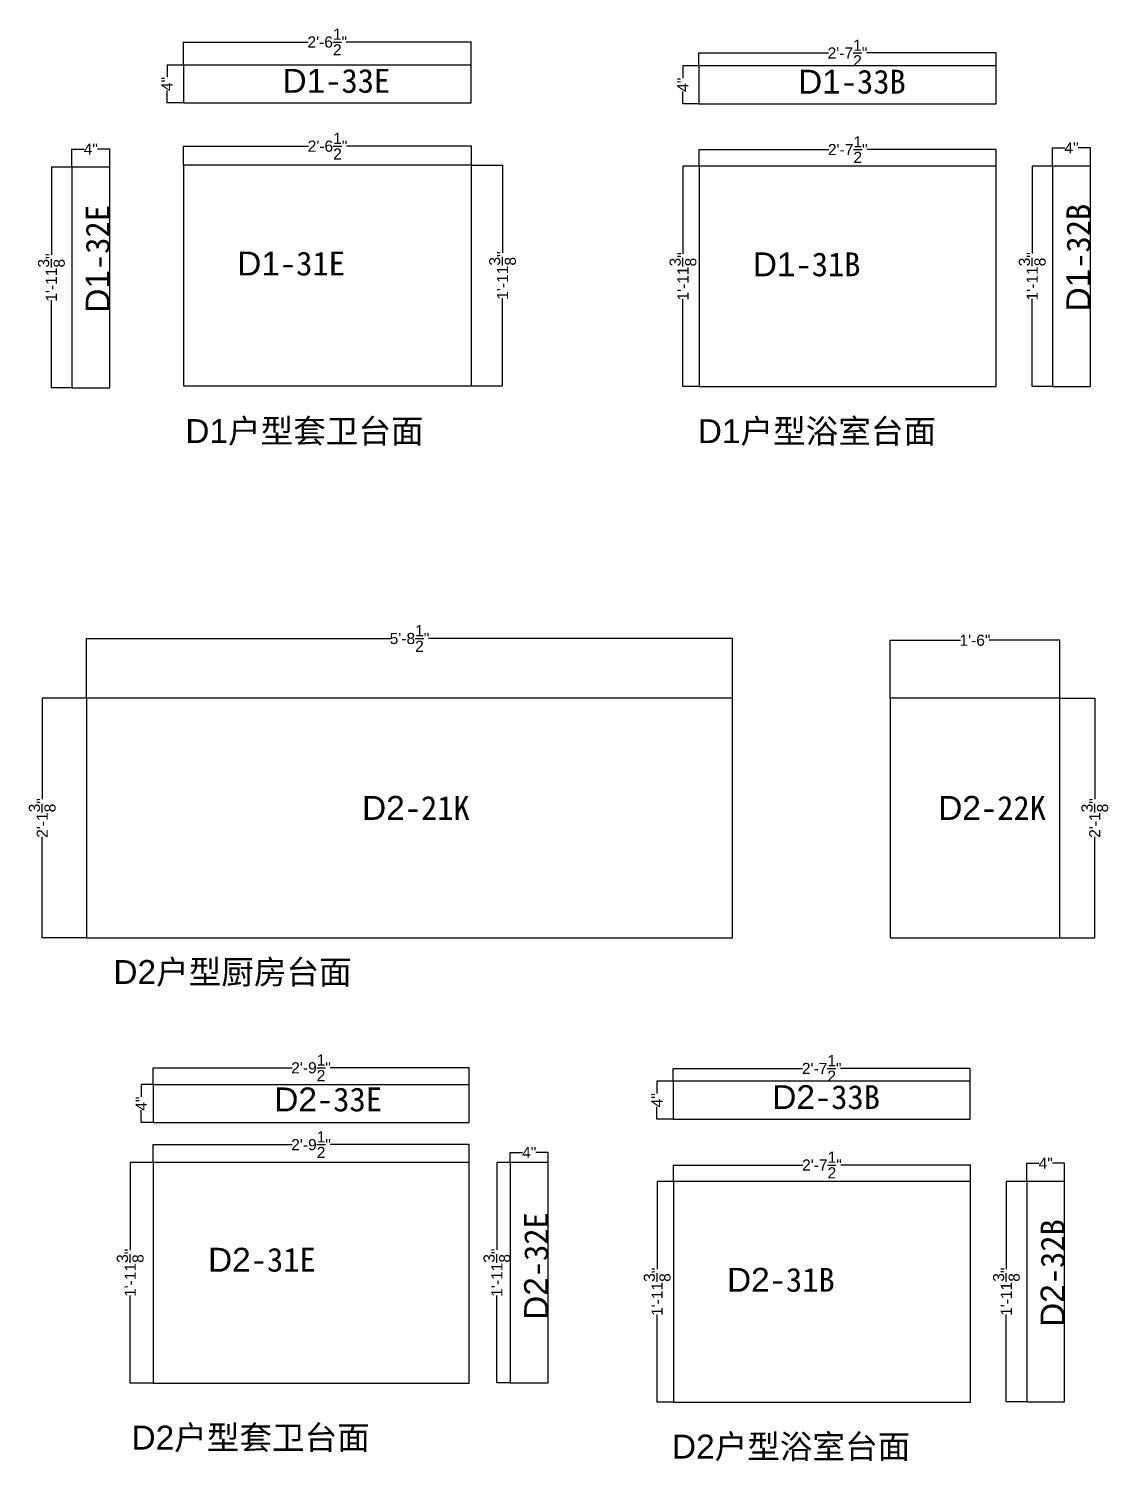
# Model space of a CAD drawing. Header units: inches. Extents: x -997106 to 39633, y -30199 to 1961.
# Drawn here: x 36617 to 39524, y -26146 to -22287 of the extents above; entities that cross this region are included whole.
import ezdxf

# ---------------------------------------------------------------- set-up
doc = ezdxf.new("R2010")
doc.units = ezdxf.units.IN
doc.header["$MEASUREMENT"] = 0
doc.layers.get('Defpoints').update_dxf_attribs({"color": 3})
doc.layers.add('编号', color=10, linetype='Continuous', plot=False)
doc.styles.get("Standard").update_dxf_attribs({"font": 'arial.ttf'})
doc.dimstyles.get("Standard").update_dxf_attribs({"dimtxt": 30, "dimasz": 1, "dimexe": 0.18, "dimexo": 0.0625, "dimgap": 0.09, "dimtad": 0, "dimtoh": 1, "dimdec": 4, "dimlfac": 0.03937, "dimzin": 0, "dimdsep": 46, "dimlunit": 4, "dimtxsty": 'Standard', "dimblk": 'ARCHTICK', "dimcen": 1, "dimadec": 0, "dimazin": 0, "dimtfac": 1, "dimtdec": 4, "dimtix": 1, "dimtofl": 0, "dimtmove": 2, "dimatfit": 3, "dimldrblk": 'ARCHTICK', "dimfxl": 1, "dimtolj": 1, "dimtzin": 0, "dimarcsym": 0})

# ---------------------------------------------------------------- blocks, each defined once
blk = doc.blocks.new('_ArchTick')
at = {"color": 0, "linetype": 'ByBlock', "const_width": 0.15}
blk.add_lwpolyline([(-0.5, -0.5), (0.5, 0.5)], dxfattribs=at)
blk = doc.blocks.new('*D472')
at = {"color": 0, "lineweight": -2, "transparency": 16777216}
for p, q in [((36772.2, -24090.4), (36772.2, -23929.2)), ((36772.2, -23929.4), (37591.3, -23929.4)), ((38512.2, -23929.4), (37693.1, -23929.4)), ((38512.2, -24090.4), (38512.2, -23929.2))]:
    blk.add_line(p, q, dxfattribs=at)
at = {"layer": 'Defpoints', "color": 0, "transparency": 16777216}
for p in [(38512.2, -23929.4), (36772.2, -24090.5), (38512.2, -24090.5)]:
    blk.add_point(p, dxfattribs=at)
at = {"color": 0, "lineweight": -2, "transparency": 16777216, "rotation": 180}
blk.add_blockref('_ArchTick', (36772.2, -23929.4), dxfattribs=at)
at = {"color": 0, "lineweight": -2, "transparency": 16777216}
blk.add_blockref('_ArchTick', (38512.2, -23929.4), dxfattribs=at)
at = {"color": 0, "transparency": 16777216, "insert": (37642.2, -23929.4), "char_height": 30, "attachment_point": 5}
blk.add_mtext('\\A1;5\'-8{\\H1x;\\S1/2;}"', dxfattribs=at)
blk = doc.blocks.new('*D473')
at = {"color": 0, "lineweight": -2, "transparency": 16777216}
for p, q in [((36772.1, -24090.5), (36653, -24090.5)), ((36653.2, -24090.5), (36653.2, -24361.9)), ((36653.2, -24735.5), (36653.2, -24464.1)), ((36772.1, -24735.5), (36653, -24735.5))]:
    blk.add_line(p, q, dxfattribs=at)
at = {"layer": 'Defpoints', "color": 0, "transparency": 16777216}
for p in [(36772.2, -24090.5), (36653.2, -24735.5), (36772.2, -24735.5)]:
    blk.add_point(p, dxfattribs=at)
at = {"color": 0, "lineweight": -2, "transparency": 16777216}
for p, rotation in [((36653.2, -24090.5), 90), ((36653.2, -24735.5), 270)]:
    blk.add_blockref('_ArchTick', p, dxfattribs=dict(at, rotation=rotation))
at = {"color": 0, "transparency": 16777216, "insert": (36653.2, -24413), "char_height": 30, "attachment_point": 5, "rotation": 90}
blk.add_mtext('\\A1;2\'-1{\\H1x;\\S3/8;}"', dxfattribs=at)
blk = doc.blocks.new('*D474')
at = {"color": 0, "lineweight": -2, "transparency": 16777216}
for p, q in [((38936.3, -24090.4), (38936.3, -23934.2)), ((38936.3, -23934.4), (39126.2, -23934.4)), ((39393.3, -23934.4), (39203.3, -23934.4)), ((39393.3, -24090.4), (39393.3, -23934.2))]:
    blk.add_line(p, q, dxfattribs=at)
at = {"layer": 'Defpoints', "color": 0, "transparency": 16777216}
for p in [(39393.3, -23934.4), (38936.3, -24090.5), (39393.3, -24090.5)]:
    blk.add_point(p, dxfattribs=at)
at = {"color": 0, "lineweight": -2, "transparency": 16777216, "rotation": 180}
blk.add_blockref('_ArchTick', (38936.3, -23934.4), dxfattribs=at)
at = {"color": 0, "lineweight": -2, "transparency": 16777216}
blk.add_blockref('_ArchTick', (39393.3, -23934.4), dxfattribs=at)
at = {"color": 0, "transparency": 16777216, "insert": (39164.8, -23934.4), "char_height": 30, "attachment_point": 5}
blk.add_mtext('\\A1;1\'-6"', dxfattribs=at)
blk = doc.blocks.new('*D475')
at = {"color": 0, "lineweight": -2, "transparency": 16777216}
for p, q in [((39393.4, -24090.5), (39487.7, -24090.5)), ((39487.5, -24090.5), (39487.5, -24361.9)), ((39487.5, -24735.5), (39487.5, -24464.1)), ((39393.4, -24735.5), (39487.7, -24735.5))]:
    blk.add_line(p, q, dxfattribs=at)
at = {"layer": 'Defpoints', "color": 0, "transparency": 16777216}
for p in [(39393.3, -24090.5), (39393.3, -24735.5), (39487.5, -24735.5)]:
    blk.add_point(p, dxfattribs=at)
at = {"color": 0, "lineweight": -2, "transparency": 16777216}
for p, rotation in [((39487.5, -24090.5), 90), ((39487.5, -24735.5), 270)]:
    blk.add_blockref('_ArchTick', p, dxfattribs=dict(at, rotation=rotation))
at = {"color": 0, "transparency": 16777216, "insert": (39487.5, -24413), "char_height": 30, "attachment_point": 5, "rotation": 90}
blk.add_mtext('\\A1;2\'-1{\\H1x;\\S3/8;}"', dxfattribs=at)
blk = doc.blocks.new('*D592')
at = {"color": 0, "lineweight": -2, "transparency": 16777216}
for p, q in [((36951.5, -25341.2), (36889.9, -25341.2)), ((36890.1, -25341.2), (36890.1, -25577.1)), ((36890.1, -25935.2), (36890.1, -25699.3)), ((36951.5, -25935.2), (36889.9, -25935.2))]:
    blk.add_line(p, q, dxfattribs=at)
at = {"layer": 'Defpoints', "color": 0, "transparency": 16777216}
for p in [(36951.6, -25341.2), (36890.1, -25935.2), (36951.6, -25935.2)]:
    blk.add_point(p, dxfattribs=at)
at = {"color": 0, "lineweight": -2, "transparency": 16777216}
for p, rotation in [((36890.1, -25341.2), 90), ((36890.1, -25935.2), 270)]:
    blk.add_blockref('_ArchTick', p, dxfattribs=dict(at, rotation=rotation))
at = {"color": 0, "transparency": 16777216, "insert": (36890.1, -25638.2), "char_height": 30, "attachment_point": 5, "rotation": 90}
blk.add_mtext('\\A1;1\'-11{\\H1x;\\S3/8;}"', dxfattribs=at)
blk = doc.blocks.new('*D593')
at = {"color": 0, "lineweight": -2, "transparency": 16777216}
for p, q in [((36951.6, -25341.1), (36951.6, -25292.7)), ((36951.6, -25292.9), (37325.9, -25292.9)), ((37802.6, -25292.9), (37428.2, -25292.9)), ((37802.6, -25341.1), (37802.6, -25292.7))]:
    blk.add_line(p, q, dxfattribs=at)
at = {"layer": 'Defpoints', "color": 0, "transparency": 16777216}
for p in [(37802.6, -25292.9), (36951.6, -25341.2), (37802.6, -25341.2)]:
    blk.add_point(p, dxfattribs=at)
at = {"color": 0, "lineweight": -2, "transparency": 16777216, "rotation": 180}
blk.add_blockref('_ArchTick', (36951.6, -25292.9), dxfattribs=at)
at = {"color": 0, "lineweight": -2, "transparency": 16777216}
blk.add_blockref('_ArchTick', (37802.6, -25292.9), dxfattribs=at)
at = {"color": 0, "transparency": 16777216, "insert": (37377.1, -25292.9), "char_height": 30, "attachment_point": 5}
blk.add_mtext('\\A1;2\'-9{\\H1x;\\S1/2;}"', dxfattribs=at)
blk = doc.blocks.new('*D594')
at = {"color": 0, "lineweight": -2, "transparency": 16777216}
for p, q in [((37913.5, -25340.6), (37913.5, -25313.9)), ((37913.5, -25314.1), (37946.6, -25314.1)), ((38015.5, -25314.1), (37982.4, -25314.1)), ((38015.5, -25340.6), (38015.5, -25313.9))]:
    blk.add_line(p, q, dxfattribs=at)
at = {"layer": 'Defpoints', "color": 0, "transparency": 16777216}
for p in [(38015.5, -25314.1), (37913.5, -25340.7), (38015.5, -25340.7)]:
    blk.add_point(p, dxfattribs=at)
at = {"color": 0, "lineweight": -2, "transparency": 16777216, "rotation": 180}
blk.add_blockref('_ArchTick', (37913.5, -25314.1), dxfattribs=at)
at = {"color": 0, "lineweight": -2, "transparency": 16777216}
blk.add_blockref('_ArchTick', (38015.5, -25314.1), dxfattribs=at)
at = {"color": 0, "transparency": 16777216, "insert": (37964.5, -25314.1), "char_height": 30, "attachment_point": 5}
blk.add_mtext('\\A1;4"', dxfattribs=at)
blk = doc.blocks.new('*D595')
at = {"color": 0, "lineweight": -2, "transparency": 16777216}
for p, q in [((37913.5, -25340.7), (37877.2, -25340.7)), ((37877.4, -25340.7), (37877.4, -25576.6)), ((37877.4, -25934.7), (37877.4, -25698.8)), ((37913.5, -25934.7), (37877.2, -25934.7))]:
    blk.add_line(p, q, dxfattribs=at)
at = {"layer": 'Defpoints', "color": 0, "transparency": 16777216}
for p in [(37913.5, -25340.7), (37877.4, -25934.7), (37913.5, -25934.7)]:
    blk.add_point(p, dxfattribs=at)
at = {"color": 0, "lineweight": -2, "transparency": 16777216}
for p, rotation in [((37877.4, -25340.7), 90), ((37877.4, -25934.7), 270)]:
    blk.add_blockref('_ArchTick', p, dxfattribs=dict(at, rotation=rotation))
at = {"color": 0, "transparency": 16777216, "insert": (37877.4, -25637.7), "char_height": 30, "attachment_point": 5, "rotation": 90}
blk.add_mtext('\\A1;1\'-11{\\H1x;\\S3/8;}"', dxfattribs=at)
blk = doc.blocks.new('*D596')
at = {"color": 0, "lineweight": -2, "transparency": 16777216}
for p, q in [((36951.5, -25131.3), (36919.7, -25131.3)), ((36919.9, -25131.3), (36919.9, -25164.4)), ((36919.9, -25233.3), (36919.9, -25200.2)), ((36951.5, -25233.3), (36919.7, -25233.3))]:
    blk.add_line(p, q, dxfattribs=at)
at = {"layer": 'Defpoints', "color": 0, "transparency": 16777216}
for p in [(36951.6, -25131.3), (36919.9, -25233.3), (36951.6, -25233.3)]:
    blk.add_point(p, dxfattribs=at)
at = {"color": 0, "lineweight": -2, "transparency": 16777216}
for p, rotation in [((36919.9, -25131.3), 90), ((36919.9, -25233.3), 270)]:
    blk.add_blockref('_ArchTick', p, dxfattribs=dict(at, rotation=rotation))
at = {"color": 0, "transparency": 16777216, "insert": (36919.9, -25182.3), "char_height": 30, "attachment_point": 5, "rotation": 90}
blk.add_mtext('\\A1;4"', dxfattribs=at)
blk = doc.blocks.new('*D597')
at = {"color": 0, "lineweight": -2, "transparency": 16777216}
for p, q in [((36951.6, -25131.2), (36951.6, -25085.8)), ((36951.6, -25085.9), (37325.9, -25085.9)), ((37802.6, -25085.9), (37428.2, -25085.9)), ((37802.6, -25131.2), (37802.6, -25085.8))]:
    blk.add_line(p, q, dxfattribs=at)
at = {"layer": 'Defpoints', "color": 0, "transparency": 16777216}
for p in [(37802.6, -25085.9), (36951.6, -25131.3), (37802.6, -25131.3)]:
    blk.add_point(p, dxfattribs=at)
at = {"color": 0, "lineweight": -2, "transparency": 16777216, "rotation": 180}
blk.add_blockref('_ArchTick', (36951.6, -25085.9), dxfattribs=at)
at = {"color": 0, "lineweight": -2, "transparency": 16777216}
blk.add_blockref('_ArchTick', (37802.6, -25085.9), dxfattribs=at)
at = {"color": 0, "transparency": 16777216, "insert": (37377.1, -25085.9), "char_height": 30, "attachment_point": 5}
blk.add_mtext('\\A1;2\'-9{\\H1x;\\S1/2;}"', dxfattribs=at)
blk = doc.blocks.new('*D658')
at = {"color": 0, "lineweight": -2, "transparency": 16777216}
for p, q in [((37034, -22654.7), (37034, -22603.1)), ((37034, -22603.3), (37370.4, -22603.3)), ((37809, -22603.3), (37472.7, -22603.3)), ((37809, -22654.7), (37809, -22603.1))]:
    blk.add_line(p, q, dxfattribs=at)
at = {"layer": 'Defpoints', "color": 0, "transparency": 16777216}
for p in [(37809, -22603.3), (37034, -22654.8), (37809, -22654.8)]:
    blk.add_point(p, dxfattribs=at)
at = {"color": 0, "lineweight": -2, "transparency": 16777216, "rotation": 180}
blk.add_blockref('_ArchTick', (37034, -22603.3), dxfattribs=at)
at = {"color": 0, "lineweight": -2, "transparency": 16777216}
blk.add_blockref('_ArchTick', (37809, -22603.3), dxfattribs=at)
at = {"color": 0, "transparency": 16777216, "insert": (37421.5, -22603.3), "char_height": 30, "attachment_point": 5}
blk.add_mtext('\\A1;2\'-6{\\H1x;\\S1/2;}"', dxfattribs=at)
blk = doc.blocks.new('*D659')
at = {"color": 0, "lineweight": -2, "transparency": 16777216}
for p, q in [((37809.1, -22654.8), (37892.8, -22654.8)), ((37892.6, -22654.8), (37892.6, -22890.7)), ((37892.6, -23248.8), (37892.6, -23012.9)), ((37809.1, -23248.8), (37892.8, -23248.8))]:
    blk.add_line(p, q, dxfattribs=at)
at = {"layer": 'Defpoints', "color": 0, "transparency": 16777216}
for p in [(37809, -22654.8), (37809, -23248.8), (37892.6, -23248.8)]:
    blk.add_point(p, dxfattribs=at)
at = {"color": 0, "lineweight": -2, "transparency": 16777216}
for p, rotation in [((37892.6, -22654.8), 90), ((37892.6, -23248.8), 270)]:
    blk.add_blockref('_ArchTick', p, dxfattribs=dict(at, rotation=rotation))
at = {"color": 0, "transparency": 16777216, "insert": (37892.6, -22951.8), "char_height": 30, "attachment_point": 5, "rotation": 90}
blk.add_mtext('\\A1;1\'-11{\\H1x;\\S3/8;}"', dxfattribs=at)
blk = doc.blocks.new('*D660')
at = {"color": 0, "lineweight": -2, "transparency": 16777216}
for p, q in [((36732.8, -22660.2), (36677.7, -22660.2)), ((36677.9, -22660.2), (36677.9, -22896.1)), ((36677.9, -23254.2), (36677.9, -23018.3)), ((36732.8, -23254.2), (36677.7, -23254.2))]:
    blk.add_line(p, q, dxfattribs=at)
at = {"layer": 'Defpoints', "color": 0, "transparency": 16777216}
for p in [(36732.9, -22660.2), (36677.9, -23254.2), (36732.9, -23254.2)]:
    blk.add_point(p, dxfattribs=at)
at = {"color": 0, "lineweight": -2, "transparency": 16777216}
for p, rotation in [((36677.9, -22660.2), 90), ((36677.9, -23254.2), 270)]:
    blk.add_blockref('_ArchTick', p, dxfattribs=dict(at, rotation=rotation))
at = {"color": 0, "transparency": 16777216, "insert": (36677.9, -22957.2), "char_height": 30, "attachment_point": 5, "rotation": 90}
blk.add_mtext('\\A1;1\'-11{\\H1x;\\S3/8;}"', dxfattribs=at)
blk = doc.blocks.new('*D661')
at = {"color": 0, "lineweight": -2, "transparency": 16777216}
for p, q in [((36732.9, -22660.1), (36732.9, -22610.9)), ((36732.9, -22611.1), (36765.9, -22611.1)), ((36834.9, -22611.1), (36801.8, -22611.1)), ((36834.9, -22660.1), (36834.9, -22610.9))]:
    blk.add_line(p, q, dxfattribs=at)
at = {"layer": 'Defpoints', "color": 0, "transparency": 16777216}
for p in [(36834.9, -22611.1), (36732.9, -22660.2), (36834.9, -22660.2)]:
    blk.add_point(p, dxfattribs=at)
at = {"color": 0, "lineweight": -2, "transparency": 16777216, "rotation": 180}
blk.add_blockref('_ArchTick', (36732.9, -22611.1), dxfattribs=at)
at = {"color": 0, "lineweight": -2, "transparency": 16777216}
blk.add_blockref('_ArchTick', (36834.9, -22611.1), dxfattribs=at)
at = {"color": 0, "transparency": 16777216, "insert": (36783.9, -22611.1), "char_height": 30, "attachment_point": 5}
blk.add_mtext('\\A1;4"', dxfattribs=at)
blk = doc.blocks.new('*D662')
at = {"color": 0, "lineweight": -2, "transparency": 16777216}
for p, q in [((37033.2, -22384.7), (36989.2, -22384.7)), ((36989.4, -22384.7), (36989.4, -22417.7)), ((36989.4, -22486.7), (36989.4, -22453.6)), ((37033.2, -22486.7), (36989.2, -22486.7))]:
    blk.add_line(p, q, dxfattribs=at)
at = {"layer": 'Defpoints', "color": 0, "transparency": 16777216}
for p in [(37033.3, -22384.7), (36989.4, -22486.7), (37033.3, -22486.7)]:
    blk.add_point(p, dxfattribs=at)
at = {"color": 0, "lineweight": -2, "transparency": 16777216}
for p, rotation in [((36989.4, -22384.7), 90), ((36989.4, -22486.7), 270)]:
    blk.add_blockref('_ArchTick', p, dxfattribs=dict(at, rotation=rotation))
at = {"color": 0, "transparency": 16777216, "insert": (36989.4, -22435.7), "char_height": 30, "attachment_point": 5, "rotation": 90}
blk.add_mtext('\\A1;4"', dxfattribs=at)
blk = doc.blocks.new('*D663')
at = {"color": 0, "lineweight": -2, "transparency": 16777216}
for p, q in [((37033.3, -22384.6), (37033.3, -22322.6)), ((37033.3, -22322.7), (37369.6, -22322.7)), ((37808.3, -22322.7), (37472, -22322.7)), ((37808.3, -22384.6), (37808.3, -22322.6))]:
    blk.add_line(p, q, dxfattribs=at)
at = {"layer": 'Defpoints', "color": 0, "transparency": 16777216}
for p in [(37808.3, -22322.7), (37033.3, -22384.7), (37808.3, -22384.7)]:
    blk.add_point(p, dxfattribs=at)
at = {"color": 0, "lineweight": -2, "transparency": 16777216, "rotation": 180}
blk.add_blockref('_ArchTick', (37033.3, -22322.7), dxfattribs=at)
at = {"color": 0, "lineweight": -2, "transparency": 16777216}
blk.add_blockref('_ArchTick', (37808.3, -22322.7), dxfattribs=at)
at = {"color": 0, "transparency": 16777216, "insert": (37420.8, -22322.7), "char_height": 30, "attachment_point": 5}
blk.add_mtext('\\A1;2\'-6{\\H1x;\\S1/2;}"', dxfattribs=at)
blk = doc.blocks.new('*D1370')
at = {"color": 0, "lineweight": -2, "transparency": 16777216}
for p, q in [((39373.8, -22656.8), (39318.7, -22656.8)), ((39318.9, -22656.8), (39318.9, -22892.7)), ((39318.9, -23250.8), (39318.9, -23014.9)), ((39373.8, -23250.8), (39318.7, -23250.8))]:
    blk.add_line(p, q, dxfattribs=at)
at = {"layer": 'Defpoints', "color": 0, "transparency": 16777216}
for p in [(39373.8, -22656.8), (39318.9, -23250.8), (39373.8, -23250.8)]:
    blk.add_point(p, dxfattribs=at)
at = {"color": 0, "lineweight": -2, "transparency": 16777216}
for p, rotation in [((39318.9, -22656.8), 90), ((39318.9, -23250.8), 270)]:
    blk.add_blockref('_ArchTick', p, dxfattribs=dict(at, rotation=rotation))
at = {"color": 0, "transparency": 16777216, "insert": (39318.9, -22953.8), "char_height": 30, "attachment_point": 5, "rotation": 90}
blk.add_mtext('\\A1;1\'-11{\\H1x;\\S3/8;}"', dxfattribs=at)
blk = doc.blocks.new('*D1371')
at = {"color": 0, "lineweight": -2, "transparency": 16777216}
for p, q in [((39373.8, -22656.8), (39373.8, -22607.5)), ((39373.8, -22607.7), (39406.9, -22607.7)), ((39475.8, -22607.7), (39442.8, -22607.7)), ((39475.8, -22656.8), (39475.8, -22607.5))]:
    blk.add_line(p, q, dxfattribs=at)
at = {"layer": 'Defpoints', "color": 0, "transparency": 16777216}
for p in [(39475.8, -22607.7), (39373.8, -22656.8), (39475.8, -22656.8)]:
    blk.add_point(p, dxfattribs=at)
at = {"color": 0, "lineweight": -2, "transparency": 16777216, "rotation": 180}
blk.add_blockref('_ArchTick', (39373.8, -22607.7), dxfattribs=at)
at = {"color": 0, "lineweight": -2, "transparency": 16777216}
blk.add_blockref('_ArchTick', (39475.8, -22607.7), dxfattribs=at)
at = {"color": 0, "transparency": 16777216, "insert": (39424.8, -22607.7), "char_height": 30, "attachment_point": 5}
blk.add_mtext('\\A1;4"', dxfattribs=at)
blk = doc.blocks.new('*D1372')
at = {"color": 0, "lineweight": -2, "transparency": 16777216}
for p, q in [((38422.3, -22657), (38422.3, -22612.3)), ((38422.3, -22612.5), (38771.2, -22612.5)), ((39222.3, -22612.5), (38873.5, -22612.5)), ((39222.3, -22657), (39222.3, -22612.3))]:
    blk.add_line(p, q, dxfattribs=at)
at = {"layer": 'Defpoints', "color": 0, "transparency": 16777216}
for p in [(39222.3, -22612.5), (38422.3, -22657.1), (39222.3, -22657.1)]:
    blk.add_point(p, dxfattribs=at)
at = {"color": 0, "lineweight": -2, "transparency": 16777216, "rotation": 180}
blk.add_blockref('_ArchTick', (38422.3, -22612.5), dxfattribs=at)
at = {"color": 0, "lineweight": -2, "transparency": 16777216}
blk.add_blockref('_ArchTick', (39222.3, -22612.5), dxfattribs=at)
at = {"color": 0, "transparency": 16777216, "insert": (38822.3, -22612.5), "char_height": 30, "attachment_point": 5}
blk.add_mtext('\\A1;2\'-7{\\H1x;\\S1/2;}"', dxfattribs=at)
blk = doc.blocks.new('*D1373')
at = {"color": 0, "lineweight": -2, "transparency": 16777216}
for p, q in [((38422.3, -22657.1), (38378.3, -22657.1)), ((38378.5, -22657.1), (38378.5, -22893)), ((38378.5, -23251.1), (38378.5, -23015.2)), ((38422.3, -23251.1), (38378.3, -23251.1))]:
    blk.add_line(p, q, dxfattribs=at)
at = {"layer": 'Defpoints', "color": 0, "transparency": 16777216}
for p in [(38422.3, -22657.1), (38378.5, -23251.1), (38422.3, -23251.1)]:
    blk.add_point(p, dxfattribs=at)
at = {"color": 0, "lineweight": -2, "transparency": 16777216}
for p, rotation in [((38378.5, -22657.1), 90), ((38378.5, -23251.1), 270)]:
    blk.add_blockref('_ArchTick', p, dxfattribs=dict(at, rotation=rotation))
at = {"color": 0, "transparency": 16777216, "insert": (38378.5, -22954.1), "char_height": 30, "attachment_point": 5, "rotation": 90}
blk.add_mtext('\\A1;1\'-11{\\H1x;\\S3/8;}"', dxfattribs=at)
blk = doc.blocks.new('*D1374')
at = {"color": 0, "lineweight": -2, "transparency": 16777216}
for p, q in [((38421.5, -22386.9), (38377.9, -22386.9)), ((38378.1, -22386.9), (38378.1, -22420)), ((38378.1, -22488.9), (38378.1, -22455.9)), ((38421.5, -22488.9), (38377.9, -22488.9))]:
    blk.add_line(p, q, dxfattribs=at)
at = {"layer": 'Defpoints', "color": 0, "transparency": 16777216}
for p in [(38421.6, -22386.9), (38378.1, -22488.9), (38421.6, -22488.9)]:
    blk.add_point(p, dxfattribs=at)
at = {"color": 0, "lineweight": -2, "transparency": 16777216}
for p, rotation in [((38378.1, -22386.9), 90), ((38378.1, -22488.9), 270)]:
    blk.add_blockref('_ArchTick', p, dxfattribs=dict(at, rotation=rotation))
at = {"color": 0, "transparency": 16777216, "insert": (38378.1, -22437.9), "char_height": 30, "attachment_point": 5, "rotation": 90}
blk.add_mtext('\\A1;4"', dxfattribs=at)
blk = doc.blocks.new('*D1375')
at = {"color": 0, "lineweight": -2, "transparency": 16777216}
for p, q in [((38421.6, -22386.9), (38421.6, -22352.1)), ((38421.6, -22352.3), (38770.5, -22352.3)), ((39221.6, -22352.3), (38872.8, -22352.3)), ((39221.6, -22386.9), (39221.6, -22352.1))]:
    blk.add_line(p, q, dxfattribs=at)
at = {"layer": 'Defpoints', "color": 0, "transparency": 16777216}
for p in [(39221.6, -22352.3), (38421.6, -22386.9), (39221.6, -22386.9)]:
    blk.add_point(p, dxfattribs=at)
at = {"color": 0, "lineweight": -2, "transparency": 16777216, "rotation": 180}
blk.add_blockref('_ArchTick', (38421.6, -22352.3), dxfattribs=at)
at = {"color": 0, "lineweight": -2, "transparency": 16777216}
blk.add_blockref('_ArchTick', (39221.6, -22352.3), dxfattribs=at)
at = {"color": 0, "transparency": 16777216, "insert": (38821.6, -22352.3), "char_height": 30, "attachment_point": 5}
blk.add_mtext('\\A1;2\'-7{\\H1x;\\S1/2;}"', dxfattribs=at)
blk = doc.blocks.new('*D1430')
at = {"color": 0, "lineweight": -2, "transparency": 16777216}
for p, q in [((39304.2, -25392.1), (39249.2, -25392.1)), ((39249.3, -25392.1), (39249.3, -25628)), ((39249.3, -25986.1), (39249.3, -25750.2)), ((39304.2, -25986.1), (39249.2, -25986.1))]:
    blk.add_line(p, q, dxfattribs=at)
at = {"layer": 'Defpoints', "color": 0, "transparency": 16777216}
for p in [(39304.3, -25392.1), (39249.3, -25986.1), (39304.3, -25986.1)]:
    blk.add_point(p, dxfattribs=at)
at = {"color": 0, "lineweight": -2, "transparency": 16777216}
for p, rotation in [((39249.3, -25392.1), 90), ((39249.3, -25986.1), 270)]:
    blk.add_blockref('_ArchTick', p, dxfattribs=dict(at, rotation=rotation))
at = {"color": 0, "transparency": 16777216, "insert": (39249.3, -25689.1), "char_height": 30, "attachment_point": 5, "rotation": 90}
blk.add_mtext('\\A1;1\'-11{\\H1x;\\S3/8;}"', dxfattribs=at)
blk = doc.blocks.new('*D1431')
at = {"color": 0, "lineweight": -2, "transparency": 16777216}
for p, q in [((39304.3, -25392), (39304.3, -25342.8)), ((39304.3, -25343), (39337.4, -25343)), ((39406.3, -25343), (39373.2, -25343)), ((39406.3, -25392), (39406.3, -25342.8))]:
    blk.add_line(p, q, dxfattribs=at)
at = {"layer": 'Defpoints', "color": 0, "transparency": 16777216}
for p in [(39406.3, -25343), (39304.3, -25392.1), (39406.3, -25392.1)]:
    blk.add_point(p, dxfattribs=at)
at = {"color": 0, "lineweight": -2, "transparency": 16777216, "rotation": 180}
blk.add_blockref('_ArchTick', (39304.3, -25343), dxfattribs=at)
at = {"color": 0, "lineweight": -2, "transparency": 16777216}
blk.add_blockref('_ArchTick', (39406.3, -25343), dxfattribs=at)
at = {"color": 0, "transparency": 16777216, "insert": (39355.3, -25343), "char_height": 30, "attachment_point": 5}
blk.add_mtext('\\A1;4"', dxfattribs=at)
blk = doc.blocks.new('*D1432')
at = {"color": 0, "lineweight": -2, "transparency": 16777216}
for p, q in [((38352.8, -25392.3), (38352.8, -25347.6)), ((38352.8, -25347.8), (38701.6, -25347.8)), ((39152.8, -25347.8), (38803.9, -25347.8)), ((39152.8, -25392.3), (39152.8, -25347.6))]:
    blk.add_line(p, q, dxfattribs=at)
at = {"layer": 'Defpoints', "color": 0, "transparency": 16777216}
for p in [(39152.8, -25347.8), (38352.8, -25392.4), (39152.8, -25392.4)]:
    blk.add_point(p, dxfattribs=at)
at = {"color": 0, "lineweight": -2, "transparency": 16777216, "rotation": 180}
blk.add_blockref('_ArchTick', (38352.8, -25347.8), dxfattribs=at)
at = {"color": 0, "lineweight": -2, "transparency": 16777216}
blk.add_blockref('_ArchTick', (39152.8, -25347.8), dxfattribs=at)
at = {"color": 0, "transparency": 16777216, "insert": (38752.8, -25347.8), "char_height": 30, "attachment_point": 5}
blk.add_mtext('\\A1;2\'-7{\\H1x;\\S1/2;}"', dxfattribs=at)
blk = doc.blocks.new('*D1433')
at = {"color": 0, "lineweight": -2, "transparency": 16777216}
for p, q in [((38352.7, -25392.4), (38308.8, -25392.4)), ((38309, -25392.4), (38309, -25628.3)), ((38309, -25986.4), (38309, -25750.4)), ((38352.7, -25986.4), (38308.8, -25986.4))]:
    blk.add_line(p, q, dxfattribs=at)
at = {"layer": 'Defpoints', "color": 0, "transparency": 16777216}
for p in [(38352.8, -25392.4), (38309, -25986.4), (38352.8, -25986.4)]:
    blk.add_point(p, dxfattribs=at)
at = {"color": 0, "lineweight": -2, "transparency": 16777216}
for p, rotation in [((38309, -25392.4), 90), ((38309, -25986.4), 270)]:
    blk.add_blockref('_ArchTick', p, dxfattribs=dict(at, rotation=rotation))
at = {"color": 0, "transparency": 16777216, "insert": (38309, -25689.4), "char_height": 30, "attachment_point": 5, "rotation": 90}
blk.add_mtext('\\A1;1\'-11{\\H1x;\\S3/8;}"', dxfattribs=at)
blk = doc.blocks.new('*D1434')
at = {"color": 0, "lineweight": -2, "transparency": 16777216}
for p, q in [((38352, -25122.2), (38308.3, -25122.2)), ((38308.5, -25122.2), (38308.5, -25155.3)), ((38308.5, -25224.2), (38308.5, -25191.2)), ((38352, -25224.2), (38308.3, -25224.2))]:
    blk.add_line(p, q, dxfattribs=at)
at = {"layer": 'Defpoints', "color": 0, "transparency": 16777216}
for p in [(38352.1, -25122.2), (38308.5, -25224.2), (38352.1, -25224.2)]:
    blk.add_point(p, dxfattribs=at)
at = {"color": 0, "lineweight": -2, "transparency": 16777216}
for p, rotation in [((38308.5, -25122.2), 90), ((38308.5, -25224.2), 270)]:
    blk.add_blockref('_ArchTick', p, dxfattribs=dict(at, rotation=rotation))
at = {"color": 0, "transparency": 16777216, "insert": (38308.5, -25173.2), "char_height": 30, "attachment_point": 5, "rotation": 90}
blk.add_mtext('\\A1;4"', dxfattribs=at)
blk = doc.blocks.new('*D1435')
at = {"color": 0, "lineweight": -2, "transparency": 16777216}
for p, q in [((38352.1, -25122.2), (38352.1, -25087.4)), ((38352.1, -25087.6), (38700.9, -25087.6)), ((39152.1, -25087.6), (38803.2, -25087.6)), ((39152.1, -25122.2), (39152.1, -25087.4))]:
    blk.add_line(p, q, dxfattribs=at)
at = {"layer": 'Defpoints', "color": 0, "transparency": 16777216}
for p in [(38352.1, -25122.2), (39152.1, -25087.6), (39152.1, -25122.2)]:
    blk.add_point(p, dxfattribs=at)
at = {"color": 0, "lineweight": -2, "transparency": 16777216, "rotation": 180}
blk.add_blockref('_ArchTick', (38352.1, -25087.6), dxfattribs=at)
at = {"color": 0, "lineweight": -2, "transparency": 16777216}
blk.add_blockref('_ArchTick', (39152.1, -25087.6), dxfattribs=at)
at = {"color": 0, "transparency": 16777216, "insert": (38752.1, -25087.6), "char_height": 30, "attachment_point": 5}
blk.add_mtext('\\A1;2\'-7{\\H1x;\\S1/2;}"', dxfattribs=at)

msp = doc.modelspace()

# ---------------------------------------------------------------- linework, layer by layer
for points in [[(37033.29262, -22486.65662), (37808.29262, -22486.65662), (37808.29262, -22384.65662), (37033.29262, -22384.65662)], [(38421.60912, -22488.93588), (39221.60912, -22488.93588), (39221.60912, -22386.93588), (38421.60912, -22386.93588)], [(36732.86825, -23254.20047), (36834.86825, -23254.20047), (36834.86825, -22660.20047), (36732.86825, -22660.20047)], [(37034.02591, -23248.78899), (37809.02591, -23248.78899), (37809.02591, -22654.78899), (37034.02591, -22654.78899)], [(38422.34241, -23251.06826), (39222.34241, -23251.06826), (39222.34241, -22657.06826), (38422.34241, -22657.06826)], [(39373.8483, -23250.82176), (39475.8483, -23250.82176), (39475.8483, -22656.82176), (39373.8483, -22656.82176)], [(36772.17339, -24735.47319), (38512.17339, -24735.47319), (38512.17339, -24090.47319), (36772.17339, -24090.47319)], [(38936.28754, -24735.47319), (39393.28754, -24735.47319), (39393.28754, -24090.47319), (38936.28754, -24090.47319)], [(38352.05404, -25224.22027), (39152.05404, -25224.22027), (39152.05404, -25122.22027), (38352.05404, -25122.22027)], [(36951.55629, -25233.31086), (37802.55629, -25233.31086), (37802.55629, -25131.31086), (36951.55629, -25131.31086)], [(36951.55629, -25935.17539), (37802.55629, -25935.17539), (37802.55629, -25341.17539), (36951.55629, -25341.17539)], [(37913.51344, -25934.67539), (38015.51344, -25934.67539), (38015.51344, -25340.67539), (37913.51344, -25340.67539)], [(38352.78732, -25986.35264), (39152.78732, -25986.35264), (39152.78732, -25392.35264), (38352.78732, -25392.35264)], [(39304.29321, -25986.10615), (39406.29321, -25986.10615), (39406.29321, -25392.10615), (39304.29321, -25392.10615)]]:
    msp.add_lwpolyline(points, close=True)

# ---------------------------------------------------------------- texts
at = {"char_height": 64.3508622, "attachment_point": 1}
for s, insert in [('D1{\\fSimSun|b0|i0|c134|p2;户型套卫台面}', (37038.58205, -23338.50585)), ('D1{\\fSimSun|b0|i0|c134|p2;户型浴室台面}', (38418.53717, -23338.78511)), ('D2{\\fSimSun|b0|i0|c134|p2;户型厨房台面}', (36844.94079, -24795.74193)), ('D2{\\fSimSun|b0|i0|c134|p2;户型套卫台面}', (36893.65594, -26049.79605)), ('D2{\\fSimSun|b0|i0|c134|p2;户型浴室台面}', (38348.98209, -26074.0695))]:
    msp.add_mtext(s, dxfattribs=dict(at, insert=insert))
at = {"layer": '编号', "char_height": 64.3508622, "attachment_point": 1}
for s, insert in [('D1{\\fSimSun|b0|i0|c134|p2;-33E}', (37300.30217, -22395.1035)), ('D1{\\fSimSun|b0|i0|c134|p2;-33B}', (38688.61867, -22397.38276)), ('D1{\\fSimSun|b0|i0|c134|p2;-31E}', (37178.37012, -22887.17476)), ('D1{\\fSimSun|b0|i0|c134|p2;-31B}', (38566.68662, -22889.45402)), ('D2{\\fSimSun|b0|i0|c134|p2;-21K}', (37514.44244, -24353.64821)), ('D2{\\fSimSun|b0|i0|c134|p2;-22K}', (39065.94632, -24353.64821)), ('D2{\\fSimSun|b0|i0|c134|p2;-33E}', (37278.12478, -25138.93858)), ('D2{\\fSimSun|b0|i0|c134|p2;-33B}', (38619.06359, -25132.66715)), ('D2{\\fSimSun|b0|i0|c134|p2;-31E}', (37099.67734, -25570.78574)), ('D2{\\fSimSun|b0|i0|c134|p2;-31B}', (38497.13153, -25624.73841))]:
    msp.add_mtext(s, dxfattribs=dict(at, insert=insert))
at = {"layer": '编号', "char_height": 64.3508622, "attachment_point": 1, "rotation": 90}
for s, insert in [('D1{\\fSimSun|b0|i0|c134|p2;-32E}', (36770.25401, -23051.8698)), ('D1{\\fSimSun|b0|i0|c134|p2;-32B}', (39411.23406, -23048.49109)), ('D2{\\fSimSun|b0|i0|c134|p2;-32E}', (37950.8992, -25764.8431)), ('D2{\\fSimSun|b0|i0|c134|p2;-32B}', (39341.67898, -25783.77548))]:
    msp.add_mtext(s, dxfattribs=dict(at, insert=insert))

# ---------------------------------------------------------------- dimensions: what is measured, and where the dimension line sits
for base, p1, p2, picture, middle in [((37808.2926195589, -22322.7386305326), (37033.2926195589, -22384.6566184048), (37808.2926195589, -22384.6566184048), '*D663', (37420.7926195589, -22322.7386305326)), ((39221.60912, -22352.30744), (38421.60912, -22386.93588), (39221.60912, -22386.93588), '*D1375', (38821.60912, -22352.30744)), ((37809.0259058741, -22603.2535332185), (37034.0259058741, -22654.7889905513), (37809.0259058741, -22654.7889905513), '*D658', (37421.5259058741, -22603.2535332185)), ((36834.86825, -22611.09961), (36732.86825, -22660.20047), (36834.86825, -22660.20047), '*D661', (36783.86825, -22611.09961)), ((39222.34241, -22612.50143), (38422.34241, -22657.06826), (39222.34241, -22657.06826), '*D1372', (38822.34241, -22612.50143)), ((39475.8483, -22607.7209), (39373.8483, -22656.82176), (39475.8483, -22656.82176), '*D1371', (39424.8483, -22607.7209)), ((38512.17339, -23929.41043), (36772.17339, -24090.47319), (38512.17339, -24090.47319), '*D472', (37642.17339, -23929.41043)), ((39393.28754, -23934.37377), (38936.28754, -24090.47319), (39393.28754, -24090.47319), '*D474', (39164.78754, -23934.37377)), ((37802.55629, -25085.93931), (36951.55629, -25131.31086), (37802.55629, -25131.31086), '*D597', (37377.05629, -25085.93931)), ((39152.05404, -25087.59183), (38352.05404, -25122.22027), (39152.05404, -25122.22027), '*D1435', (38752.05404, -25087.59183)), ((37802.55629, -25292.91529), (36951.55629, -25341.17539), (37802.55629, -25341.17539), '*D593', (37377.05629, -25292.91529)), ((38015.51344, -25314.12763), (37913.51344, -25340.67539), (38015.51344, -25340.67539), '*D594', (37964.51344, -25314.12763)), ((39152.78732, -25347.78582), (38352.78732, -25392.35264), (39152.78732, -25392.35264), '*D1432', (38752.78732, -25347.78582)), ((39406.29321, -25343.00529), (39304.29321, -25392.10615), (39406.29321, -25392.10615), '*D1431', (39355.29321, -25343.00529))]:
    dim = msp.add_linear_dim(base=base, p1=p1, p2=p2, dimstyle='Standard')
    dim.commit()
    dim.dimension.update_dxf_attribs({"geometry": picture, "text_midpoint": middle})
for base, p1, p2, picture, middle in [((36989.40462, -22486.65662), (37033.29262, -22384.65662), (37033.29262, -22486.65662), '*D662', (36989.40462, -22435.65662)), ((38378.07337, -22488.93588), (38421.60912, -22386.93588), (38421.60912, -22488.93588), '*D1374', (38378.07337, -22437.93588)), ((36677.92255, -23254.20047), (36732.86825, -22660.20047), (36732.86825, -23254.20047), '*D660', (36677.92255, -22957.20047)), ((37892.57354, -23248.78899), (37809.02591, -22654.78899), (37809.02591, -23248.78899), '*D659', (37892.57354, -22951.78899)), ((38378.5228, -23251.06826), (38422.34241, -22657.06826), (38422.34241, -23251.06826), '*D1373', (38378.5228, -22954.06826)), ((39318.9026, -23250.82176), (39373.8483, -22656.82176), (39373.8483, -23250.82176), '*D1370', (39318.9026, -22953.82176)), ((36653.1647935258, -24735.473191931), (36772.1733879145, -24090.473191931), (36772.1733879145, -24735.473191931), '*D473', (36653.1647935258, -24412.973191931)), ((39487.5375180265, -24735.473191931), (39393.2875384017, -24090.473191931), (39393.2875384017, -24735.473191931), '*D475', (39487.5375180265, -24412.973191931)), ((38308.51828, -25224.22027), (38352.05404, -25122.22027), (38352.05404, -25224.22027), '*D1434', (38308.51828, -25173.22027)), ((36919.91706, -25233.31086), (36951.55629, -25131.31086), (36951.55629, -25233.31086), '*D596', (36919.91706, -25182.31086)), ((36890.09027, -25935.17539), (36951.55629, -25341.17539), (36951.55629, -25935.17539), '*D592', (36890.09027, -25638.17539)), ((37877.40787, -25934.67539), (37913.51344, -25340.67539), (37913.51344, -25934.67539), '*D595', (37877.40787, -25637.67539)), ((38308.96772, -25986.35264), (38352.78732, -25392.35264), (38352.78732, -25986.35264), '*D1433', (38308.96772, -25689.35264)), ((39249.34752, -25986.10615), (39304.29321, -25392.10615), (39304.29321, -25986.10615), '*D1430', (39249.34752, -25689.10615))]:
    dim = msp.add_linear_dim(base=base, p1=p1, p2=p2, angle=90, dimstyle='Standard')
    dim.commit()
    dim.dimension.update_dxf_attribs({"geometry": picture, "text_midpoint": middle})

doc.saveas('drawing.dxf')
